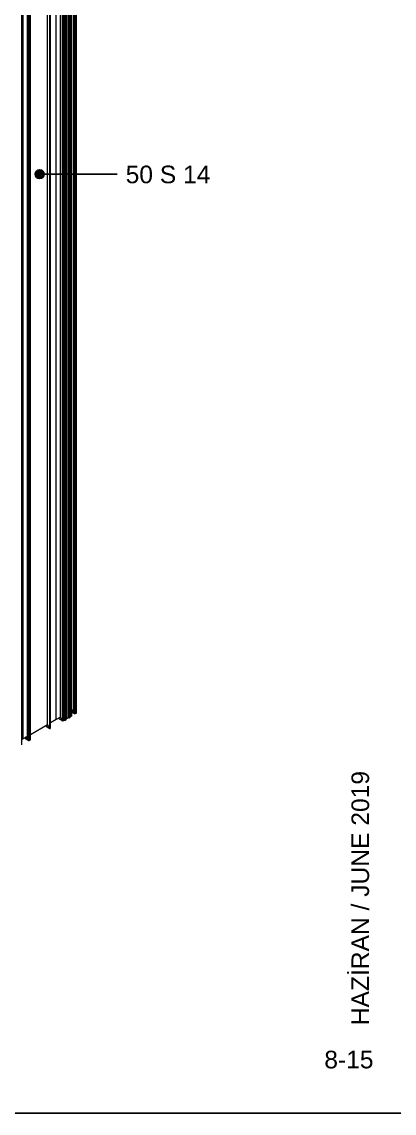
# Model space of a CAD drawing. Header units: millimetres. Extents: x 221 to 2771, y 196 to 840.
# Drawn here: x 1256.5 to 1298.9, y 195.6 to 319.6 of the extents above; entities that cross this region are included whole.
import ezdxf

# ---------------------------------------------------------------- set-up
doc = ezdxf.new("R2010")
doc.units = ezdxf.units.MM
doc.layers.add('antet_k', color=7, linetype='Continuous')
doc.layers.add('yazı_numara_k', color=21, linetype='Continuous')
doc.styles.get("Standard").update_dxf_attribs({"font": 'arial.ttf'})

# ---------------------------------------------------------------- blocks, each defined once
blk = doc.blocks.new('S1.A')
at = {"color": 252}
blk.add_lwpolyline([(2269.17, -494.13), (2269.17, -791.13), (2479.17, -791.13), (2479.17, -494.13)], close=True, dxfattribs=at)
blk = doc.blocks.new('S50_SYF1')
at = {"layer": 'antet_k', "color": 0}
blk.add_blockref('S1.A', (-1500.92, 2845.51), dxfattribs=at)
blk = doc.blocks.new('50S14_DK1')
at = {"layer": 'yazı_numara_k', "color": 21, "insert": (1981.13, 2486.36), "char_height": 2, "attachment_point": 7}
blk.add_mtext('{\\fArial|b0|i0|c162|p34;50 S 14}', dxfattribs=at)
blk = doc.blocks.new('yuvarlakk')
at = {"layer": 'yazı_numara_k'}
blk.add_hatch(color=21, dxfattribs=at).paths.add_polyline_path([(-159.09, 172.8, -1), (-160.09, 172.8, -1)])
at = {"layer": 'yazı_numara_k', "color": 21}
blk.add_circle((-159.59, 172.8), 0.5, dxfattribs=at)

msp = doc.modelspace()

# ---------------------------------------------------------------- linework, layer by layer
at = {"color": 8, "linetype": 'Continuous', "lineweight": 15}
for p, q in [((1260.934, 240.598), (1260.934, 365.733)), ((1260.987, 240.568), (1260.987, 365.764)), ((1261.21, 240.182), (1261.21, 365.893)), ((1261.242, 240.165), (1261.242, 365.911)), ((1261.395, 240.254), (1261.395, 366)), ((1261.424, 240.255), (1261.424, 366.001)), ((1261.446, 240.254), (1261.446, 366)), ((1261.548, 240.282), (1261.548, 366.028)), ((1261.561, 240.293), (1261.561, 366.095)), ((1261.619, 240.392), (1261.619, 366.129)), ((1261.632, 240.39), (1261.632, 366.137)), ((1261.816, 240.496), (1261.816, 366.243)), ((1261.821, 240.505), (1261.821, 366.245)), ((1261.837, 240.849), (1261.837, 366.255)), ((1261.844, 240.749), (1261.844, 366.259)), ((1261.849, 240.73), (1261.849, 366.262)), ((1261.967, 240.542), (1261.967, 366.288)), ((1262.005, 240.545), (1262.005, 366.291)), ((1262.052, 240.604), (1262.052, 366.35)), ((1262.054, 240.609), (1262.054, 366.38)), ((1262.227, 240.734), (1262.227, 366.48)), ((1262.234, 240.747), (1262.234, 366.484)), ((1262.44, 241.468), (1262.44, 366.603)), ((1262.465, 366.617), (1262.465, 241.104)), ((1262.472, 241.082), (1262.472, 366.621)), ((1262.499, 241.036), (1262.499, 366.637)), ((1262.509, 241.024), (1262.509, 366.642)), ((1262.584, 240.957), (1262.584, 366.686)), ((1262.606, 240.952), (1262.606, 366.698)), ((1262.758, 241.04), (1262.758, 366.787)), ((1262.765, 241.054), (1262.765, 366.79)), ((1259.46, 239.747), (1259.46, 364.882)), ((1259.709, 239.316), (1259.709, 365.026)), ((1259.741, 239.298), (1259.741, 365.045)), ((1259.794, 239.329), (1259.794, 365.075)), ((1259.8, 239.342), (1259.8, 365.079)), ((1260.425, 240.305), (1260.425, 365.44)), ((1260.457, 240.323), (1260.457, 365.458)), ((1256.54, 237.457), (1256.54, 363.197)), ((1256.67, 238.137), (1256.67, 363.272)), ((1256.702, 238.155), (1256.702, 363.29)), ((1257.174, 238.428), (1257.174, 363.563)), ((1257.223, 363.591), (1257.223, 238.081)), ((1257.227, 238.067), (1257.227, 363.593)), ((1257.254, 238.021), (1257.254, 363.609)), ((1257.26, 238.012), (1257.26, 363.613)), ((1257.352, 237.931), (1257.352, 363.666)), ((1257.367, 237.928), (1257.367, 363.674)), ((1257.535, 238.025), (1257.535, 363.771)), ((1260.934, 240.598), (1260.457, 240.323)), ((1260.706, 240.467), (1261.219, 240.17)), ((1260.712, 240.47), (1261.209, 240.184)), ((1260.935, 240.599), (1260.986, 240.57)), ((1261.21, 240.182), (1260.987, 240.568)), ((1261.209, 240.184), (1260.987, 240.568)), ((1261.816, 240.496), (1261.632, 240.39)), ((1261.844, 240.809), (1261.821, 240.823)), ((1261.821, 240.797), (1261.843, 240.784)), ((1261.821, 240.764), (1261.843, 240.751)), ((1261.821, 240.747), (1261.848, 240.731)), ((1261.821, 240.585), (1261.931, 240.522)), ((1261.821, 240.576), (1261.936, 240.51)), ((1261.837, 240.849), (1261.844, 240.847)), ((1261.843, 240.784), (1261.843, 240.751)), ((1261.848, 240.731), (1261.934, 240.564)), ((1261.849, 240.73), (1261.933, 240.565)), ((1261.931, 240.522), (1261.934, 240.564)), ((1261.967, 240.542), (1261.933, 240.565)), ((1261.934, 240.564), (1261.935, 240.564)), ((1261.976, 240.538), (1261.952, 240.515)), ((1262.052, 240.604), (1262.005, 240.545)), ((1262.227, 240.734), (1262.054, 240.634)), ((1262.44, 241.468), (1262.234, 241.349)), ((1262.234, 241.343), (1262.465, 241.21)), ((1262.465, 241.163), (1262.234, 241.297)), ((1262.234, 241.289), (1262.465, 241.156)), ((1262.234, 241.258), (1262.465, 241.124)), ((1262.234, 241.221), (1262.471, 241.084)), ((1262.234, 241.19), (1262.498, 241.038)), ((1262.234, 241.184), (1262.506, 241.026)), ((1262.234, 241.16), (1262.58, 240.96)), ((1262.234, 241.159), (1262.583, 240.958)), ((1262.261, 241.364), (1262.465, 241.246)), ((1262.465, 241.424), (1262.44, 241.468)), ((1262.498, 241.038), (1262.471, 241.084)), ((1262.499, 241.036), (1262.472, 241.082)), ((1262.584, 240.957), (1262.509, 241.024)), ((1262.758, 241.04), (1262.606, 240.952)), ((1257.535, 238.636), (1259.46, 239.747)), ((1259.205, 239.6), (1259.718, 239.304)), ((1259.211, 239.604), (1259.708, 239.317)), ((1259.709, 239.316), (1259.46, 239.747)), ((1259.708, 239.317), (1259.46, 239.747)), ((1259.794, 239.329), (1259.741, 239.298)), ((1260.425, 240.305), (1259.8, 239.944)), ((1260.457, 240.323), (1260.425, 240.341)), ((1261.395, 240.254), (1261.242, 240.165)), ((1261.394, 240.253), (1261.415, 240.241)), ((1261.398, 240.255), (1261.411, 240.248)), ((1261.401, 240.256), (1261.402, 240.256)), ((1261.421, 240.24), (1261.496, 240.252)), ((1261.446, 240.254), (1261.548, 240.282)), ((1261.561, 240.437), (1261.619, 240.392)), ((1261.561, 240.427), (1261.614, 240.396)), ((1261.561, 240.426), (1261.615, 240.395)), ((1256.54, 238.062), (1256.67, 238.137)), ((1256.702, 238.155), (1256.67, 238.174)), ((1256.702, 238.155), (1257.174, 238.428)), ((1256.833, 238.231), (1257.351, 237.932)), ((1256.834, 238.231), (1257.349, 237.934)), ((1256.858, 238.246), (1257.258, 238.015)), ((1256.862, 238.248), (1257.253, 238.022)), ((1256.889, 238.263), (1257.226, 238.068)), ((1256.91, 238.275), (1257.223, 238.095)), ((1256.943, 238.295), (1257.223, 238.134)), ((1257.223, 238.139), (1256.948, 238.297)), ((1256.984, 238.318), (1257.223, 238.18)), ((1257.005, 238.33), (1257.223, 238.205)), ((1257.092, 238.38), (1257.223, 238.305)), ((1257.096, 238.383), (1257.223, 238.31)), ((1257.096, 238.383), (1257.223, 238.31)), ((1257.112, 238.392), (1257.222, 238.329)), ((1257.152, 238.415), (1257.223, 238.374)), ((1257.222, 238.329), (1257.223, 238.346)), ((1257.253, 238.022), (1257.226, 238.068)), ((1257.254, 238.021), (1257.227, 238.067)), ((1257.352, 237.931), (1257.26, 238.012)), ((1257.367, 237.928), (1257.535, 238.025))]:
    msp.add_line(p, q, dxfattribs=at)
at = {"color": 8, "linetype": 'Continuous', "lineweight": 15, "flags": 128}
msp.add_lwpolyline([(1261.931, 240.522), (1261.931, 240.517), (1261.932, 240.513), (1261.935, 240.511), (1261.937, 240.509), (1261.941, 240.509), (1261.945, 240.51), (1261.949, 240.512), (1261.952, 240.515)], dxfattribs=at)
at = {"color": 8, "linetype": 'Continuous', "lineweight": 15}
for centre, radius, start, end in [((1261.811, 240.505), 0.00997, 298.48938, 325.38991), ((1261.984, 240.569), 0.0316, 237.66838, 311.02402), ((1262.046, 240.61), 0.00864, 319.08532, 358.89831), ((1262.219, 240.748), 0.016, 299.03989, 319.96802), ((1262.593, 240.976), 0.0267, 284.5943, 299.42491), ((1262.751, 241.054), 0.016, 299.03989, 319.96802), ((1259.728, 239.322), 0.0267, 284.5943, 299.42491), ((1259.786, 239.343), 0.016, 299.03989, 319.96802), ((1261.229, 240.188), 0.0267, 284.5943, 299.42491), ((1261.412, 240.222), 0.0352, 69.22928, 117.07832), ((1261.402, 240.247), 0.0087, 4.34353, 99.95811), ((1261.42, 240.248), 0.0087, 184.34353, 279.95811), ((1261.437, 240.29), 0.0368, 249.85147, 284.89033), ((1261.487, 240.28), 0.0301, 287.79527, 346.15052), ((1261.547, 240.296), 0.0148, 275.96394, 348.3993), ((1261.623, 240.407), 0.0186, 281.51, 299.19054), ((1256.531, 237.457), 0.00997, 298.48938, 325.38991), ((1257.358, 237.944), 0.0186, 281.51, 299.19054)]:
    msp.add_arc(centre, radius, start, end, dxfattribs=at)
for centre, major_axis, start_param, end_param in [((1260.961, 240.553), (-0.0265, 0.0459), 4.7123483, 6.2831447), ((1261.806, 240.514), (-0.0106, 0.0184), 3.570175, 4.1016007), ((1261.861, 240.735), (-0.064, 0.11), 5.7595459, 5.9576885), ((1261.865, 240.771), (-0.0159, 0.0276), 0.4922694, 0.7853575), ((1261.865, 240.738), (-0.0159, 0.0276), 0.7853575, 1.4834892), ((1261.866, 240.737), (-0.0159, 0.0276), 0.7853575, 1.4834892), ((1262.211, 240.76), (-0.0159, 0.0276), 3.4906179, 3.9269502), ((1262.487, 241.093), (-0.0159, 0.0276), 0.4922694, 1.5707557), ((1262.488, 241.091), (-0.0159, 0.0276), 0.7853575, 1.5707557), ((1262.514, 241.045), (-0.0159, 0.0276), 1.5707557, 2.0943545), ((1262.59, 240.979), (-0.0159, 0.0276), 2.0943545, 2.7924862), ((1262.589, 240.98), (-0.0159, 0.0276), 2.3562351, 3.141552), ((1262.743, 241.067), (-0.0159, 0.0276), 3.4906179, 3.9269502), ((1259.724, 239.327), (-0.0159, 0.0276), 1.5707557, 2.3562351), ((1259.725, 239.325), (-0.0159, 0.0276), 1.5707557, 2.7924862), ((1259.778, 239.355), (-0.0159, 0.0276), 3.4906179, 3.9269502), ((1261.225, 240.193), (-0.0159, 0.0276), 1.5707557, 2.3562351), ((1261.226, 240.191), (-0.0159, 0.0276), 1.5707557, 2.7924862), ((1261.41, 240.227), (-0.0159, 0.0276), 5.9340788, 6.2831447), ((1261.622, 240.408), (-0.0106, 0.0184), 2.1816209, 2.7129291), ((1257.195, 238.391), (-0.0212, 0.0367), 4.3441836, 6.2831447), ((1257.194, 238.393), (-0.0212, 0.0367), 4.2564745, 4.6897315), ((1257.237, 238.074), (-0.0106, 0.0184), 0.4257482, 1.5707557), ((1257.237, 238.319), (-0.0106, 0.0184), 0.7226936, 1.1449669), ((1257.238, 238.073), (-0.0106, 0.0184), 0.7853575, 1.5707557), ((1257.264, 238.027), (-0.0106, 0.0184), 1.5707557, 2.0943545), ((1256.525, 237.465), (-0.0106, 0.0184), 3.570175, 3.9269502), ((1257.356, 237.945), (-0.0106, 0.0184), 2.0943545, 2.7129291)]:
    msp.add_ellipse(centre, major_axis=major_axis, ratio=0.5773346, start_param=start_param, end_param=end_param, dxfattribs=at)
at = {"layer": 'yazı_numara_k', "color": 21}
msp.add_line((1258.568, 302.25), (1267.389, 302.25), dxfattribs=at)

# ---------------------------------------------------------------- block references
for name, p in [('S50_SYF1', (323.058, -1858.773)), ('50S14_DK1', (-712.787, -2185.166))]:
    msp.add_blockref(name, p)
at = {"rotation": 90}
msp.add_blockref('yuvarlakk', (1431.369, 461.836), dxfattribs=at)

# ---------------------------------------------------------------- texts
at = {"insert": (1294.014, 205.601), "char_height": 2, "width": 44.87301, "attachment_point": 1, "rotation": 90}
msp.add_mtext('{\\fArial Unicode MS|b0|i0|c0|p34;{\\C7;HAZİRAN / JUNE 2019}}', dxfattribs=at)
at = {"insert": (1296.517, 202.705), "char_height": 2, "width": 4.43689, "attachment_point": 3}
msp.add_mtext('{\\fArial Unicode MS|b0|i0|c0|p0;\\C7;8-15}', dxfattribs=at)

doc.saveas('drawing.dxf')
